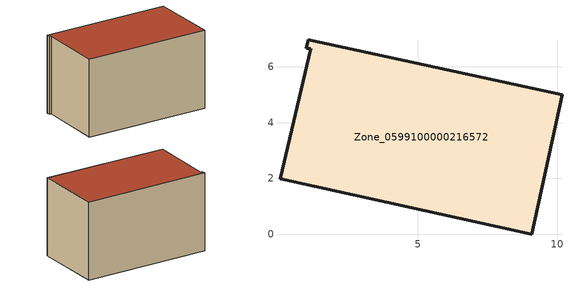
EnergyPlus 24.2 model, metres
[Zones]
Zone_0599100000216572
 floor ground (C_G): 1.15,6.64 1.01,6.67 1.07,6.96 10.17,4.99 9.09,0 0.06,1.98 z0
 wall outside (C_F): 9.09,0 10.17,4.99 1.07,6.96 1.01,6.67 1.15,6.64 0.06,1.98 9.09,0 z0:5.66
 roof outside (C_R): 1.15,6.64 0.06,1.98 9.09,0 10.17,4.99 1.07,6.96 1.01,6.67 z5.66
[BUILDING]
Pand.0599100000216572: North Axis=0; Terrain=City; Loads Convergence Tolerance Value=0.04; Temperature Convergence Tolerance Value=0.4; Solar Distribution=FullExterior; Maximum Number of Warmup Days=25; Minimum Number of Warmup Days=1
[Site:Location]
Rotterdam.The.Hague.AP_ZH_NLD Design_Conditions: Latitude=51.96; Longitude=4.45; Time Zone=1; Elevation=-4.5
[SITE:GROUNDTEMPERATURE:BUILDINGSURFACE]
18, 18, 18, 18, 18, 18, 18, 18, 18, 18, 18, 18
[MATERIAL] Thermal Absorptance=0.9; Solar Absorptance=0.7; Visible Absorptance=0.7
Name | Roughness | Thickness | Conductivity | Density | Specific Heat
G.TI.1975-1991 | MediumSmooth | 0.15 | 0.288461 | 540 | 1210
F.TI.1975-1991 | Rough | 0.3 | 0.230769 | 1920 | 840
R.TI.1975-1991 | MediumRough | 0.2 | 0.153846 | 1500 | 1000
[CONSTRUCTION]
C_G: G.TI.1975-1991
C_F: F.TI.1975-1991
C_R: R.TI.1975-1991
[ZONE]
Zone_0599100000216572: Type=1; Multiplier=1; Ceiling Height=Autocalculate; Volume=Autocalculate; Floor Area=autocalculate; Part of Total Floor Area=Yes
[ZONEINFILTRATION:DESIGNFLOWRATE]
Infil_Zone_0599100000216572: Zone or ZoneList or Space or SpaceList=Zone_0599100000216572; Schedule=AlwaysOn; Design Flow Rate Calculation Method=Flow/Area; Flow Rate per Floor Area=0.003; Constant Term Coefficient=1; Temperature Term Coefficient=0; Velocity Term Coefficient=0; Velocity Squared Term Coefficient=0
[HVACTEMPLATE:ZONE:IDEALLOADSAIRSYSTEM]
Zone_0599100000216572: Maximum Heating Supply Air Temperature=50; Minimum Cooling Supply Air Temperature=13; Maximum Heating Supply Air Humidity Ratio=0.0156; Minimum Cooling Supply Air Humidity Ratio=0.0077; Heating Limit=NoLimit; Cooling Limit=NoLimit; Dehumidification Control Type=ConstantSensibleHeatRatio; Cooling Sensible Heat Ratio=0.7; Dehumidification Setpoint=60; Humidification Control Type=None; Humidification Setpoint=30; Outdoor Air Method=None; Outdoor Air Flow Rate per Person=0.00944; Outdoor Air Flow Rate per Zone Floor Area=0; Outdoor Air Flow Rate per Zone=0; Demand Controlled Ventilation Type=None; Outdoor Air Economizer Type=NoEconomizer; Heat Recovery Type=None; Sensible Heat Recovery Effectiveness=0.7; Latent Heat Recovery Effectiveness=0.65
[ZONECONTROL:THERMOSTAT]
ThermostatControl_Zone_0599100000216572: Zone or ZoneList=Zone_0599100000216572; Control Type Schedule=DualSetpointControlType; Control 1=Thermostat_Zone_0599100000216572; Temperature Difference Between Cutout And Setpoint=0
[THERMOSTATSETPOINT:DUALSETPOINT]
Thermostat_Zone_0599100000216572: Heating Setpoint Temperature Schedule=HeatingSetpoint_Zone_0599100000216572; Cooling Setpoint Temperature Schedule=CoolingSetpoint_Zone_0599100000216572
[SCHEDULE:COMPACT]
HeatingSetpoint_Zone_0599100000216572: Through: 12/31, For: AllDays, Until: 24:00, 21
CoolingSetpoint_Zone_0599100000216572: Through: 12/31, For: AllDays, Until: 24:00, 24
DualSetpointControlType: Through: 12/31, For: AllDays, Until: 24:00, 4
AlwaysOn: Through: 12/31, For: AllDays, Until: 24:00, 1
